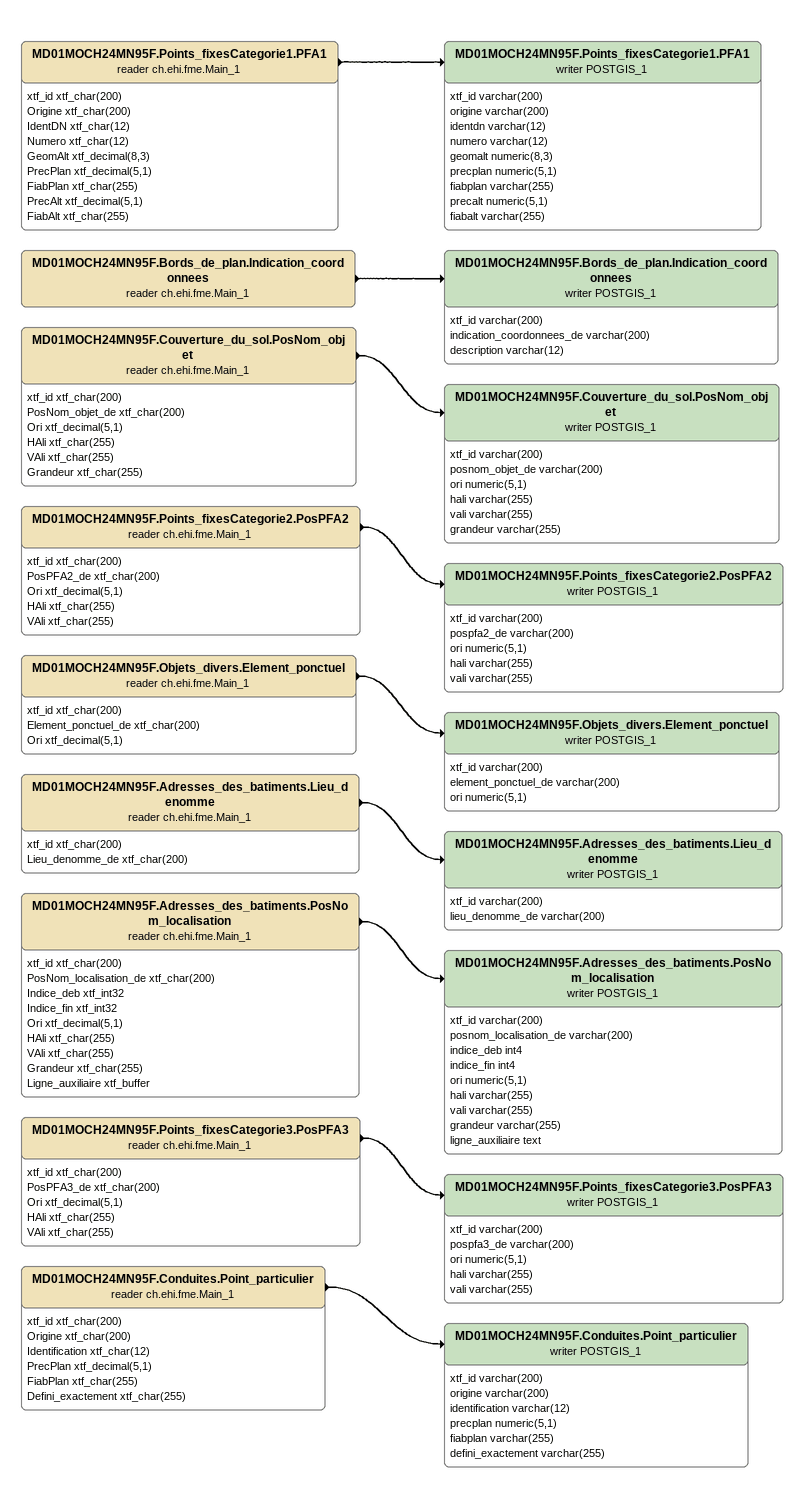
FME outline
MD01MOCH24MN95F.Points_fixesCategorie1.PFA1 (reader ch.ehi.fme.Main_1)
    attributes: xtf_id xtf_char(200), Origine xtf_char(200), IdentDN xtf_char(12), Numero xtf_char(12), GeomAlt xtf_decimal(8,3), PrecPlan xtf_decimal(5,1), FiabPlan xtf_char(255), PrecAlt xtf_decimal(5,1), FiabAlt xtf_char(255)
    -> MD01MOCH24MN95F.Points_fixesCategorie1.PFA1 (writer POSTGIS_1)
MD01MOCH24MN95F.Points_fixesCategorie1.PFA1 (writer POSTGIS_1)
    attributes: xtf_id varchar(200), origine varchar(200), identdn varchar(12), numero varchar(12), geomalt numeric(8,3), precplan numeric(5,1), fiabplan varchar(255), precalt numeric(5,1), fiabalt varchar(255)
MD01MOCH24MN95F.Bords_de_plan.Indication_coordonnees (reader ch.ehi.fme.Main_1)
    -> MD01MOCH24MN95F.Bords_de_plan.Indication_coordonnees (writer POSTGIS_1)
MD01MOCH24MN95F.Bords_de_plan.Indication_coordonnees (writer POSTGIS_1)
    attributes: xtf_id varchar(200), indication_coordonnees_de varchar(200), description varchar(12)
MD01MOCH24MN95F.Couverture_du_sol.PosNom_objet (reader ch.ehi.fme.Main_1)
    attributes: xtf_id xtf_char(200), PosNom_objet_de xtf_char(200), Ori xtf_decimal(5,1), HAli xtf_char(255), VAli xtf_char(255), Grandeur xtf_char(255)
    -> MD01MOCH24MN95F.Couverture_du_sol.PosNom_objet (writer POSTGIS_1)
MD01MOCH24MN95F.Couverture_du_sol.PosNom_objet (writer POSTGIS_1)
    attributes: xtf_id varchar(200), posnom_objet_de varchar(200), ori numeric(5,1), hali varchar(255), vali varchar(255), grandeur varchar(255)
MD01MOCH24MN95F.Points_fixesCategorie2.PosPFA2 (reader ch.ehi.fme.Main_1)
    attributes: xtf_id xtf_char(200), PosPFA2_de xtf_char(200), Ori xtf_decimal(5,1), HAli xtf_char(255), VAli xtf_char(255)
    -> MD01MOCH24MN95F.Points_fixesCategorie2.PosPFA2 (writer POSTGIS_1)
MD01MOCH24MN95F.Points_fixesCategorie2.PosPFA2 (writer POSTGIS_1)
    attributes: xtf_id varchar(200), pospfa2_de varchar(200), ori numeric(5,1), hali varchar(255), vali varchar(255)
MD01MOCH24MN95F.Objets_divers.Element_ponctuel (reader ch.ehi.fme.Main_1)
    attributes: xtf_id xtf_char(200), Element_ponctuel_de xtf_char(200), Ori xtf_decimal(5,1)
    -> MD01MOCH24MN95F.Objets_divers.Element_ponctuel (writer POSTGIS_1)
MD01MOCH24MN95F.Objets_divers.Element_ponctuel (writer POSTGIS_1)
    attributes: xtf_id varchar(200), element_ponctuel_de varchar(200), ori numeric(5,1)
MD01MOCH24MN95F.Adresses_des_batiments.Lieu_denomme (reader ch.ehi.fme.Main_1)
    attributes: xtf_id xtf_char(200), Lieu_denomme_de xtf_char(200)
    -> MD01MOCH24MN95F.Adresses_des_batiments.Lieu_denomme (writer POSTGIS_1)
MD01MOCH24MN95F.Adresses_des_batiments.Lieu_denomme (writer POSTGIS_1)
    attributes: xtf_id varchar(200), lieu_denomme_de varchar(200)
MD01MOCH24MN95F.Adresses_des_batiments.PosNom_localisation (reader ch.ehi.fme.Main_1)
    attributes: xtf_id xtf_char(200), PosNom_localisation_de xtf_char(200), Indice_deb xtf_int32, Indice_fin xtf_int32, Ori xtf_decimal(5,1), HAli xtf_char(255), VAli xtf_char(255), Grandeur xtf_char(255), Ligne_auxiliaire xtf_buffer
    -> MD01MOCH24MN95F.Adresses_des_batiments.PosNom_localisation (writer POSTGIS_1)
MD01MOCH24MN95F.Adresses_des_batiments.PosNom_localisation (writer POSTGIS_1)
    attributes: xtf_id varchar(200), posnom_localisation_de varchar(200), indice_deb int4, indice_fin int4, ori numeric(5,1), hali varchar(255), vali varchar(255), grandeur varchar(255), ligne_auxiliaire text
MD01MOCH24MN95F.Points_fixesCategorie3.PosPFA3 (reader ch.ehi.fme.Main_1)
    attributes: xtf_id xtf_char(200), PosPFA3_de xtf_char(200), Ori xtf_decimal(5,1), HAli xtf_char(255), VAli xtf_char(255)
    -> MD01MOCH24MN95F.Points_fixesCategorie3.PosPFA3 (writer POSTGIS_1)
MD01MOCH24MN95F.Points_fixesCategorie3.PosPFA3 (writer POSTGIS_1)
    attributes: xtf_id varchar(200), pospfa3_de varchar(200), ori numeric(5,1), hali varchar(255), vali varchar(255)
MD01MOCH24MN95F.Conduites.Point_particulier (reader ch.ehi.fme.Main_1)
    attributes: xtf_id xtf_char(200), Origine xtf_char(200), Identification xtf_char(12), PrecPlan xtf_decimal(5,1), FiabPlan xtf_char(255), Defini_exactement xtf_char(255)
    -> MD01MOCH24MN95F.Conduites.Point_particulier (writer POSTGIS_1)
MD01MOCH24MN95F.Conduites.Point_particulier (writer POSTGIS_1)
    attributes: xtf_id varchar(200), origine varchar(200), identification varchar(12), precplan numeric(5,1), fiabplan varchar(255), defini_exactement varchar(255)
